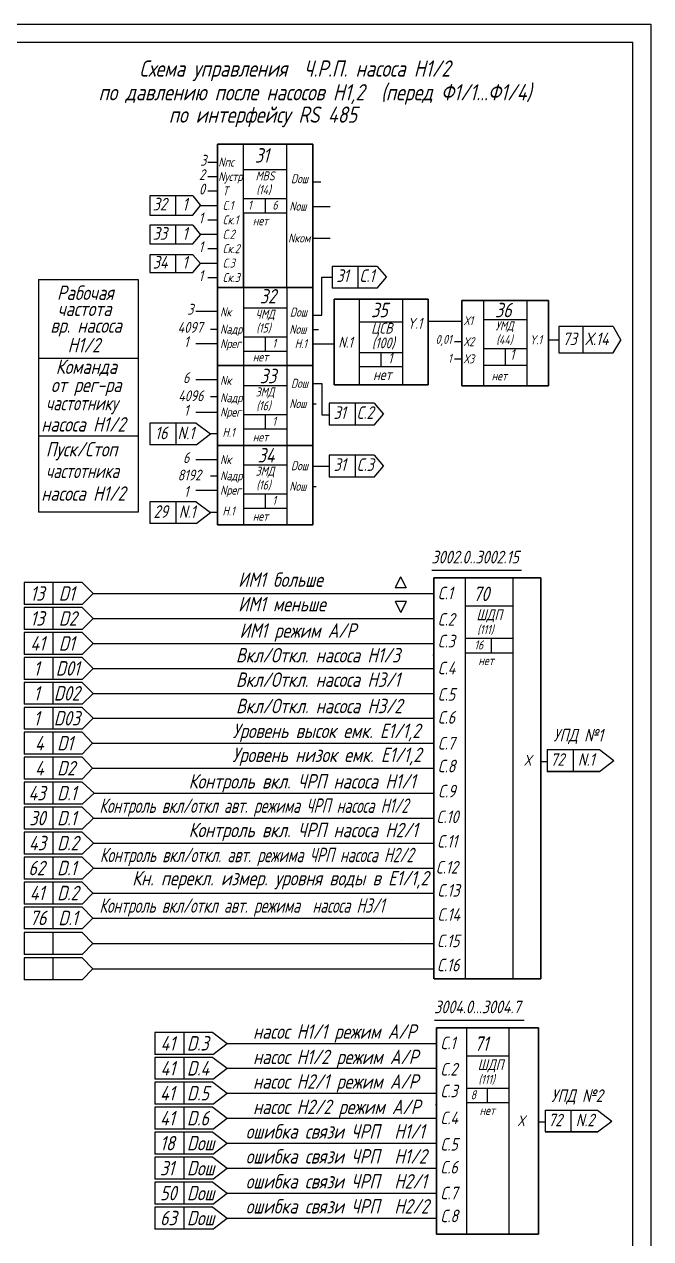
# Model space of a CAD drawing. Header units: millimetres. Extents: x -1319 to 706, y 709 to 3169.
# Drawn here: x 123.6 to 297.4, y 1276.8 to 1613.6 of the extents above; entities that cross this region are included whole.
import ezdxf

# ---------------------------------------------------------------- set-up
doc = ezdxf.new("R2010")
doc.units = ezdxf.units.MM
doc.layers.add('Текст', color=7, linetype='Continuous', lineweight=50)
doc.styles.add('GOST тип А', font='GOST_A.TTF', dxfattribs={"oblique": 15})

msp = doc.modelspace()

# ---------------------------------------------------------------- linework, layer by layer
at = {"color": 7}
for p, q in [((-701.8, 1613.63), (140.5, 1613.63)), ((297.4, 1613.63), (297.4, 942.51)), ((-681.8, 1608.63), (292.4, 1608.63)), ((292.4, 947.51), (292.4, 1608.63)), ((184.43, 1540.63), (184.43, 1580.4)), ((196.43, 1540.63), (196.43, 1580.4)), ((177.19, 1575.32), (174.5, 1575.32)), ((184.43, 1573.32), (196.43, 1573.32)), ((177.19, 1571.32), (174.5, 1571.32)), ((203.69, 1569.91), (205.91, 1569.91)), ((177.19, 1567.32), (174.5, 1567.32)), ((170.37, 1566.05), (158.43, 1566.05)), ((158.43, 1566.05), (158.43, 1560.71)), ((165.56, 1566.05), (165.56, 1560.71)), ((165.56, 1566.05), (165.56, 1560.71)), ((170.37, 1566.05), (172.49, 1563.38)), ((170.37, 1560.71), (172.49, 1563.38)), ((177.19, 1563.32), (172.43, 1563.32)), ((184.43, 1565.32), (196.43, 1565.32)), ((190.43, 1565.32), (190.43, 1561.32)), ((203.69, 1563.1), (208.43, 1563.1)), ((158.43, 1560.71), (170.37, 1560.71)), ((177.19, 1559.32), (174.5, 1559.32)), ((184.43, 1561.32), (196.43, 1561.32)), ((184.43, 1561.32), (184.43, 1540.63)), ((170.37, 1557.92), (158.43, 1557.92)), ((158.43, 1557.92), (158.43, 1552.75)), ((165.56, 1557.92), (165.56, 1552.75)), ((165.56, 1557.92), (165.56, 1552.75)), ((170.37, 1557.92), (172.49, 1555.26)), ((158.43, 1552.75), (170.37, 1552.75)), ((170.37, 1552.75), (172.49, 1555.26)), ((177.19, 1555.32), (172.43, 1555.32)), ((203.69, 1554.28), (208.43, 1554.28)), ((170.37, 1549.68), (158.43, 1549.68)), ((158.43, 1549.68), (158.43, 1544.83)), ((165.56, 1549.68), (165.56, 1544.83)), ((165.56, 1549.68), (165.56, 1544.83)), ((170.37, 1549.68), (172.49, 1547.26)), ((177.19, 1551.32), (174.5, 1551.32)), ((170.37, 1544.83), (172.49, 1547.26)), ((177.19, 1547.32), (172.43, 1547.32)), ((221.47, 1546.5), (208.98, 1546.5)), ((221.47, 1546.5), (208.98, 1546.5)), ((208.98, 1546.5), (208.98, 1540.42)), ((216.17, 1546.5), (216.17, 1540.42)), ((221.47, 1546.5), (224.06, 1543.46)), ((127.57, 1542.85), (155.21, 1542.85)), ((127.57, 1542.85), (127.57, 1478.32)), ((155.21, 1542.85), (155.21, 1478.32)), ((158.43, 1544.83), (170.37, 1544.83)), ((177.19, 1543.32), (174.5, 1543.32)), ((221.47, 1540.42), (224.06, 1543.46)), ((184.43, 1540.63), (184.43, 1518.98)), ((196.43, 1540.63), (196.43, 1518.98)), ((221.47, 1540.42), (208.98, 1540.42)), ((216.51, 1537.38), (216.51, 1513.62)), ((228.51, 1537.38), (228.51, 1513.62)), ((251, 1537.02), (251, 1513.36)), ((263, 1537.02), (263, 1513.36)), ((177.19, 1533.99), (171.19, 1533.99)), ((184.43, 1534.98), (196.43, 1534.98)), ((203.69, 1532.98), (206.12, 1532.98)), ((216.51, 1531.13), (228.51, 1531.13)), ((235.65, 1531.34), (238.54, 1531.34)), ((238.54, 1531.34), (245.05, 1531.34)), ((251, 1531.73), (263, 1531.73)), ((286.96, 1529.77), (271.95, 1529.77)), ((271.95, 1529.77), (271.95, 1522.55)), ((278.61, 1529.77), (278.61, 1522.55)), ((286.96, 1529.77), (289.09, 1526.02)), ((177.19, 1528.98), (175.24, 1528.98)), ((184.43, 1526.98), (196.43, 1526.98)), ((190.43, 1526.98), (190.43, 1522.98)), ((203.69, 1528.98), (205.21, 1528.98)), ((269, 1526.08), (271.78, 1526.08)), ((286.96, 1522.55), (289.09, 1526.02)), ((177.19, 1524.98), (171.19, 1524.98)), ((184.43, 1522.98), (196.43, 1522.98)), ((203.69, 1524.98), (209.6, 1524.98)), ((216.51, 1522.65), (228.51, 1522.65)), ((222.51, 1522.65), (222.51, 1518.65)), ((242.94, 1525.62), (245.05, 1525.62)), ((251, 1523.73), (263, 1523.73)), ((257, 1523.73), (257, 1519.07)), ((271.95, 1522.55), (286.96, 1522.55)), ((155.21, 1520.91), (127.57, 1520.91)), ((184.43, 1518.98), (184.43, 1474.79)), ((196.43, 1518.98), (196.43, 1474.79)), ((242.94, 1520.81), (245.05, 1520.81)), ((251, 1519.07), (263, 1519.07)), ((216.51, 1518.69), (228.51, 1518.69)), ((177.19, 1515.01), (171.19, 1515.01)), ((184.43, 1513.41), (196.43, 1513.41)), ((203.69, 1513.98), (206.12, 1513.98)), ((177.19, 1510.3), (175.24, 1510.3)), ((177.19, 1506), (171.19, 1506)), ((203.69, 1508.35), (204.58, 1508.35)), ((220.68, 1508.55), (208.19, 1508.55)), ((220.68, 1508.55), (208.19, 1508.55)), ((208.19, 1508.55), (208.19, 1502.46)), ((215.38, 1508.55), (215.38, 1502.46)), ((220.68, 1508.55), (223.27, 1505.5)), ((220.68, 1502.46), (223.27, 1505.5)), ((171.26, 1503.05), (158.4, 1503.05)), ((158.4, 1503.05), (158.4, 1496.96)), ((165.6, 1503.05), (165.6, 1496.96)), ((171.26, 1503.05), (175.24, 1500.01)), ((184.43, 1505.41), (196.43, 1505.41)), ((190.43, 1505.41), (190.43, 1501.41)), ((220.68, 1502.46), (208.19, 1502.46)), ((155.21, 1499.42), (127.57, 1499.42)), ((155.21, 1499.42), (127.57, 1499.42)), ((171.26, 1496.96), (175.24, 1500.01)), ((177.19, 1500.01), (175.24, 1500.01)), ((184.43, 1501.41), (196.43, 1501.41)), ((171.26, 1496.96), (158.4, 1496.96)), ((177.19, 1492.84), (171.19, 1492.84)), ((220.7, 1494.12), (208.21, 1494.12)), ((220.7, 1494.12), (208.21, 1494.12)), ((208.21, 1494.12), (208.21, 1488.03)), ((215.4, 1494.12), (215.4, 1488.03)), ((220.7, 1494.12), (223.29, 1491.08)), ((184.43, 1491.43), (196.43, 1491.43)), ((203.69, 1491.11), (208.21, 1491.11)), ((220.7, 1488.03), (223.29, 1491.08)), ((177.19, 1488.35), (175.24, 1488.35)), ((203.69, 1485.43), (204.58, 1485.43)), ((220.7, 1488.03), (208.21, 1488.03)), ((177.19, 1484.35), (171.19, 1484.35)), ((184.43, 1483.43), (196.43, 1483.43)), ((190.43, 1483.43), (190.43, 1479.43)), ((171.26, 1481.23), (158.4, 1481.23)), ((158.4, 1481.23), (158.4, 1475.15)), ((165.6, 1481.23), (165.6, 1475.15)), ((171.26, 1481.23), (175.24, 1478.19)), ((184.43, 1479.43), (196.43, 1479.43)), ((155.21, 1478.32), (127.57, 1478.32)), ((171.26, 1475.15), (158.4, 1475.15)), ((171.26, 1475.15), (175.24, 1478.19)), ((177.19, 1478.19), (175.24, 1478.19)), ((236.71, 1462.25), (261.55, 1462.25)), ((139.62, 1458.81), (123.6, 1458.81)), ((123.6, 1458.81), (123.6, 1452.72)), ((131.53, 1458.81), (131.53, 1452.72)), ((139.62, 1458.81), (142.7, 1455.77)), ((227.98, 1460.39), (226.53, 1457.34)), ((227.98, 1460.39), (229.51, 1457.34)), ((245.94, 1460.08), (245.94, 1404.49)), ((259.12, 1460.08), (259.12, 1404.49)), ((139.62, 1452.72), (142.7, 1455.77)), ((142.7, 1455.77), (237.22, 1455.77)), ((229.51, 1457.34), (226.53, 1457.34)), ((139.62, 1452.72), (123.6, 1452.72)), ((139.62, 1451.89), (123.6, 1451.89)), ((123.6, 1451.89), (123.6, 1445.8)), ((131.53, 1451.89), (131.53, 1445.8)), ((139.62, 1451.89), (142.7, 1448.84)), ((229.6, 1453.51), (226.62, 1453.51)), ((228.07, 1450.46), (226.62, 1453.51)), ((228.07, 1450.46), (229.6, 1453.51)), ((245.94, 1452.31), (259.12, 1452.31)), ((139.62, 1445.8), (142.7, 1448.84)), ((142.7, 1448.84), (237.22, 1448.84)), ((139.62, 1445.8), (123.6, 1445.8)), ((139.62, 1444.96), (123.6, 1444.96)), ((123.6, 1444.96), (123.6, 1438.88)), ((131.53, 1444.96), (131.53, 1438.88)), ((139.62, 1444.96), (142.7, 1441.92)), ((139.62, 1438.88), (142.7, 1441.92)), ((142.7, 1441.92), (237.22, 1441.92)), ((245.94, 1443.35), (259.12, 1443.35)), ((253.09, 1443.35), (253.09, 1439.35)), ((139.62, 1438.88), (123.6, 1438.88)), ((237.11, 1438.71), (236.98, 1438.71)), ((237.14, 1438.71), (237.02, 1438.71)), ((237.22, 1438.71), (237.09, 1438.71)), ((245.94, 1439.35), (259.12, 1439.35)), ((139.62, 1438.04), (123.6, 1438.04)), ((123.6, 1438.04), (123.6, 1431.96)), ((131.53, 1438.04), (131.53, 1431.96)), ((139.62, 1438.04), (142.7, 1435)), ((139.62, 1431.96), (142.7, 1435)), ((142.7, 1435), (237.22, 1435)), ((139.62, 1431.96), (123.6, 1431.96)), ((139.62, 1431.12), (123.6, 1431.12)), ((123.6, 1431.12), (123.6, 1425.04)), ((131.53, 1431.12), (131.53, 1425.04)), ((139.62, 1431.12), (142.7, 1428.08)), ((139.62, 1425.04), (142.7, 1428.08)), ((142.7, 1428.08), (237.22, 1428.08)), ((139.62, 1425.04), (123.6, 1425.04)), ((237.22, 1426.22), (237.09, 1426.22)), ((139.62, 1424.2), (123.6, 1424.2)), ((123.6, 1424.2), (123.6, 1418.11)), ((131.53, 1424.2), (131.53, 1418.11)), ((139.62, 1424.2), (142.7, 1421.16)), ((139.62, 1418.11), (123.6, 1418.11)), ((139.62, 1418.11), (142.7, 1421.16)), ((142.7, 1421.16), (237.22, 1421.16)), ((139.62, 1417.28), (123.6, 1417.28)), ((123.6, 1417.28), (123.6, 1411.19)), ((131.53, 1417.28), (131.53, 1411.19)), ((139.62, 1417.28), (142.55, 1414.23)), ((139.62, 1411.19), (123.6, 1411.19)), ((139.62, 1411.19), (142.55, 1414.23)), ((142.55, 1414.23), (237.22, 1414.23)), ((268.66, 1412.5), (268.66, 1406.41)), ((268.66, 1412.5), (283.2, 1412.5)), ((275.86, 1412.5), (275.86, 1406.41)), ((283.2, 1412.5), (287.18, 1409.45)), ((139.62, 1410.35), (123.6, 1410.35)), ((123.6, 1410.35), (123.6, 1404.27)), ((131.53, 1410.35), (131.53, 1404.27)), ((139.62, 1410.35), (142.55, 1407.31)), ((266.89, 1409.18), (268.66, 1409.18)), ((283.2, 1406.41), (287.18, 1409.45)), ((139.62, 1404.27), (142.55, 1407.31)), ((142.55, 1407.31), (237.22, 1407.31)), ((245.94, 1404.49), (245.94, 1348.91)), ((259.12, 1404.49), (259.12, 1348.91)), ((268.66, 1406.41), (283.2, 1406.41)), ((283.2, 1406.41), (268.66, 1406.41)), ((139.62, 1404.27), (123.6, 1404.27)), ((139.62, 1403.44), (123.6, 1403.44)), ((123.6, 1403.44), (123.6, 1397.36)), ((131.53, 1403.44), (131.53, 1397.36)), ((139.62, 1403.44), (143.01, 1400.4)), ((139.62, 1397.36), (143.01, 1400.4)), ((143.01, 1400.4), (237.22, 1400.4)), ((139.62, 1397.36), (123.6, 1397.36)), ((139.62, 1396.51), (123.6, 1396.51)), ((123.6, 1396.51), (123.6, 1390.43)), ((131.53, 1396.51), (131.53, 1390.43)), ((139.62, 1396.51), (142.8, 1393.47)), ((139.62, 1390.43), (142.8, 1393.47)), ((142.8, 1393.47), (237.22, 1393.47)), ((139.62, 1390.43), (123.6, 1390.43)), ((139.62, 1389.59), (123.6, 1389.59)), ((123.6, 1389.59), (123.6, 1383.5)), ((131.53, 1389.59), (131.53, 1383.5)), ((139.62, 1389.59), (142.8, 1386.55)), ((139.62, 1383.5), (142.8, 1386.55)), ((142.8, 1386.55), (237.22, 1386.55)), ((139.62, 1383.5), (123.6, 1383.5)), ((139.62, 1382.67), (123.6, 1382.67)), ((123.6, 1382.67), (123.6, 1376.58)), ((131.53, 1382.67), (131.53, 1376.58)), ((139.62, 1382.67), (142.8, 1379.62)), ((139.62, 1376.58), (142.8, 1379.62)), ((142.8, 1379.62), (237.22, 1379.62)), ((139.62, 1376.58), (123.6, 1376.58)), ((139.62, 1375.74), (123.6, 1375.74)), ((123.6, 1375.74), (123.6, 1369.66)), ((131.53, 1375.74), (131.53, 1369.66)), ((139.62, 1375.74), (142.64, 1372.7)), ((139.62, 1369.66), (142.64, 1372.7)), ((142.64, 1372.7), (237.22, 1372.7)), ((139.62, 1369.66), (123.6, 1369.66)), ((139.62, 1368.82), (123.6, 1368.82)), ((123.6, 1368.82), (123.6, 1362.74)), ((131.53, 1368.82), (131.53, 1362.74)), ((139.62, 1368.82), (142.64, 1365.78)), ((139.62, 1362.74), (142.64, 1365.78)), ((142.64, 1365.78), (237.22, 1365.78)), ((139.62, 1362.74), (123.6, 1362.74)), ((139.62, 1361.75), (123.6, 1361.75)), ((123.6, 1361.75), (123.6, 1355.66)), ((131.53, 1361.75), (131.53, 1355.66)), ((139.62, 1361.75), (142.64, 1358.71)), ((139.62, 1355.66), (142.64, 1358.71)), ((142.64, 1358.71), (237.22, 1358.71)), ((228.24, 1359.46), (228.24, 1359.46)), ((234.64, 1358.71), (237.22, 1358.71)), ((139.62, 1355.66), (123.6, 1355.66)), ((139.62, 1354.71), (123.6, 1354.71)), ((123.6, 1354.71), (123.6, 1348.63)), ((131.53, 1354.71), (131.53, 1348.63)), ((139.62, 1354.71), (142.64, 1351.67)), ((139.62, 1348.63), (142.64, 1351.67)), ((142.64, 1351.67), (237.22, 1351.67)), ((139.62, 1348.63), (123.6, 1348.63)), ((237.45, 1337.49), (262.28, 1337.49)), ((175.93, 1334.06), (159.85, 1334.06)), ((159.85, 1334.06), (159.85, 1327.97)), ((167.84, 1334.06), (167.84, 1327.97)), ((175.93, 1334.06), (179.91, 1331.01)), ((246.28, 1335.33), (246.28, 1279.73)), ((258.06, 1335.33), (258.06, 1279.73)), ((175.93, 1327.97), (179.91, 1331.01)), ((179.91, 1331.01), (237.96, 1331.01)), ((175.93, 1327.97), (159.85, 1327.97)), ((175.93, 1327.13), (159.85, 1327.13)), ((159.85, 1327.13), (159.85, 1321.05)), ((167.84, 1327.13), (167.84, 1321.05)), ((175.93, 1327.13), (179.91, 1324.09)), ((246.28, 1327.56), (258.06, 1327.56)), ((175.93, 1321.05), (179.91, 1324.09)), ((179.91, 1324.09), (237.96, 1324.09)), ((175.93, 1321.05), (159.85, 1321.05)), ((175.93, 1320.21), (159.85, 1320.21)), ((159.85, 1320.21), (159.85, 1314.13)), ((167.84, 1320.21), (167.84, 1314.13)), ((175.93, 1320.21), (179.91, 1317.17)), ((175.93, 1314.13), (179.91, 1317.17)), ((179.91, 1317.17), (237.96, 1317.17)), ((246.28, 1318.59), (258.06, 1318.59)), ((252.06, 1318.59), (252.06, 1314.59)), ((175.93, 1314.13), (159.85, 1314.13)), ((237.84, 1313.95), (237.72, 1313.95)), ((237.88, 1313.95), (237.76, 1313.95)), ((237.96, 1313.95), (237.83, 1313.95)), ((246.28, 1314.59), (258.06, 1314.59)), ((175.93, 1313.29), (159.85, 1313.29)), ((159.85, 1313.29), (159.85, 1307.21)), ((167.84, 1313.29), (167.84, 1307.21)), ((175.93, 1313.29), (179.91, 1310.25)), ((175.93, 1307.21), (179.91, 1310.25)), ((179.91, 1310.25), (237.96, 1310.25)), ((268.07, 1312.53), (268.07, 1306.44)), ((268.07, 1312.53), (282.61, 1312.53)), ((275.27, 1312.53), (275.27, 1306.44)), ((282.61, 1312.53), (286.59, 1309.48)), ((175.93, 1307.21), (159.85, 1307.21)), ((266.3, 1309.21), (268.07, 1309.21)), ((282.61, 1306.44), (286.59, 1309.48)), ((175.93, 1306.37), (159.85, 1306.37)), ((159.85, 1306.37), (159.85, 1300.28)), ((167.84, 1306.37), (167.84, 1300.28)), ((175.93, 1306.37), (179.91, 1303.33)), ((268.07, 1306.44), (282.61, 1306.44)), ((282.61, 1306.44), (268.07, 1306.44)), ((175.93, 1300.28), (159.85, 1300.28)), ((175.93, 1300.28), (179.91, 1303.33)), ((179.91, 1303.33), (237.96, 1303.33)), ((237.96, 1301.47), (237.83, 1301.47)), ((175.93, 1299.45), (159.85, 1299.45)), ((159.85, 1299.45), (159.85, 1293.36)), ((167.84, 1299.45), (167.84, 1293.36)), ((175.93, 1299.45), (179.91, 1296.4)), ((175.93, 1293.36), (159.85, 1293.36)), ((175.93, 1293.36), (179.91, 1296.4)), ((179.91, 1296.4), (237.96, 1296.4)), ((175.93, 1292.52), (159.85, 1292.52)), ((159.85, 1292.52), (159.85, 1286.44)), ((167.84, 1292.52), (167.84, 1286.44)), ((175.93, 1292.52), (179.91, 1289.48)), ((175.93, 1286.44), (179.91, 1289.48)), ((179.91, 1289.48), (237.96, 1289.48)), ((175.93, 1286.44), (159.85, 1286.44)), ((175.93, 1285.6), (159.85, 1285.6)), ((159.85, 1285.6), (159.85, 1279.52)), ((167.84, 1285.6), (167.84, 1279.52)), ((175.93, 1285.6), (179.91, 1282.56)), ((175.93, 1279.52), (179.91, 1282.56)), ((179.91, 1282.56), (237.96, 1282.56)), ((175.93, 1279.52), (159.85, 1279.52)), ((246.28, 1279.73), (246.28, 1278.07)), ((258.06, 1279.73), (258.06, 1278.07))]:
    msp.add_line(p, q, dxfattribs=at)
for p, q in [((-701.8, 1613.63), (297.4, 1613.63)), ((206.12, 1532.98), (206.12, 1543.5)), ((206.12, 1543.5), (208.98, 1543.5)), ((206.12, 1513.98), (206.12, 1505.28)), ((206.12, 1505.28), (208.19, 1505.28))]:
    msp.add_line(p, q)
at = {"color": 7, "lineweight": 30}
for p, q in [((177.19, 1580.4), (203.69, 1580.4)), ((177.19, 1580.4), (177.19, 1540.63)), ((203.69, 1580.4), (203.69, 1540.63)), ((177.19, 1540.63), (203.69, 1540.63)), ((177.19, 1540.63), (203.69, 1540.63)), ((177.19, 1540.63), (203.69, 1540.63)), ((177.19, 1540.63), (177.19, 1518.98)), ((177.19, 1540.63), (203.69, 1540.63)), ((177.19, 1540.63), (203.69, 1540.63)), ((203.69, 1540.63), (203.69, 1518.98)), ((209.6, 1537.38), (235.65, 1537.38)), ((209.6, 1537.38), (209.6, 1513.62)), ((235.65, 1537.38), (235.65, 1513.62)), ((245, 1537.02), (269, 1537.02)), ((245, 1537.02), (269, 1537.02)), ((245, 1537.02), (245, 1513.36)), ((269, 1537.02), (269, 1513.36)), ((177.19, 1518.98), (203.69, 1518.98)), ((177.19, 1518.98), (203.69, 1518.98)), ((177.19, 1518.98), (177.19, 1496.77)), ((203.69, 1518.98), (203.69, 1496.77)), ((209.6, 1513.62), (235.65, 1513.62)), ((245, 1513.36), (269, 1513.36)), ((245, 1513.36), (269, 1513.36)), ((177.19, 1496.77), (203.69, 1496.77)), ((177.19, 1496.77), (203.69, 1496.77)), ((177.19, 1496.77), (177.19, 1474.79)), ((203.69, 1496.77), (203.69, 1474.79)), ((177.19, 1474.79), (203.69, 1474.79)), ((237.22, 1460.08), (266.89, 1460.08)), ((237.22, 1460.08), (237.22, 1348.87)), ((266.89, 1460.08), (266.89, 1404.49)), ((266.89, 1404.49), (266.89, 1348.91)), ((237.28, 1348.91), (266.89, 1348.91)), ((237.96, 1335.33), (266.3, 1335.33)), ((237.96, 1335.33), (237.96, 1278.07)), ((266.3, 1335.33), (266.3, 1279.73)), ((237.96, 1278.07), (266.3, 1278.07)), ((266.3, 1279.73), (266.3, 1278.07))]:
    msp.add_line(p, q, dxfattribs=at)

# ---------------------------------------------------------------- texts
at = {"layer": 'Текст', "color": 7, "lineweight": 15, "style": 'GOST тип А', "oblique": 15}
for s, height, p in [('Cхема управления  Ч.Р.П. насоса Н1/2  ', 4.5, (155.38, 1599.1)), ('по давлению после насосов Н1,2  (перед Ф1/1...Ф1/4)  ', 4.5, (144.19, 1592.53)), ('по интерфейсу RS 485 ', 4.5, (163.69, 1586.32)), ('3', 3, (172.41, 1574.42)), ('Nпс', 2.5, (177.41, 1574.15)), ('31', 4, (187.56, 1575.27)), ('2', 3, (172.05, 1570.42)), ('MBS', 2.5, (187.76, 1570.33)), ('0', 3, (172.06, 1566.42)), ('Nустр', 2.5, (177.41, 1570.15)), ('Dош', 2.5, (197.57, 1569.55)), ('Т', 2.5, (178.65, 1566.15)), ('(14)', 2.5, (187.96, 1566.49)), ('32', 3.5, (159.22, 1562)), ('1', 3.5, (167.44, 1562)), ('С.1', 2.5, (178.65, 1562.15)), ('1', 2.5, (185.64, 1562.23)), ('6', 2.5, (192.42, 1562.23)), ('Nош', 2.5, (197.13, 1561.93)), ('1', 3, (171.97, 1558.42)), ('Ск.1', 2.5, (178.65, 1558.15)), ('нет', 2.5, (186.98, 1557.89)), ('33', 3.5, (159.22, 1553.88)), ('1', 3.5, (167.44, 1553.88)), ('С.2', 2.5, (178.65, 1554.15)), ('1', 3, (171.97, 1550.42)), ('Ск.2', 2.5, (178.65, 1550.15)), ('Nком', 2.5, (196.79, 1553.11)), ('34', 3.5, (159.22, 1545.88)), ('1', 3.5, (167.44, 1545.88)), ('С.3', 2.5, (178.65, 1546.15)), ('1', 3, (171.97, 1542.42)), ('Ск.3', 2.5, (178.65, 1542.15)), ('31', 3.5, (210.18, 1542.15)), ('С.1', 3.5, (216.61, 1542.15)), ('32', 4, (188.93, 1536.2)), ('3', 3, (168.81, 1533.1)), ('35', 4, (219.81, 1532.39)), ('36', 4, (254.19, 1532.38)), ('Nк', 2.5, (177.93, 1532.61)), ('ЧМД', 2.5, (187.76, 1531.99)), ('Dош', 2.5, (197.28, 1532.55)), ('Х1', 2.5, (245.54, 1530.17)), ('4097', 3, (166.14, 1528.08)), ('Nадр', 2.5, (177.93, 1527.81)), ('(15)', 2.5, (187.96, 1528.15)), ('Nош', 2.5, (197.13, 1527.81)), ('ЦСВ', 3, (219.84, 1527.85)), ('Y.1', 3, (229.88, 1529.2)), ('УМД', 2.5, (254.33, 1528.74)), ('1', 3, (167.92, 1524.08)), ('Nрег', 2.5, (177.93, 1523.81)), ('1', 2.5, (192.42, 1523.89)), ('Н.1', 2.5, (198.62, 1523.81)), ('N.1', 3, (210.72, 1523.96)), ('(100)', 3, (220.04, 1523.77)), ('0,01', 2.5, (237.71, 1524.99)), ('Х2', 2.5, (245.47, 1524.35)), ('(44)', 2.5, (254.53, 1524.9)), ('Y.1', 2.5, (263.82, 1524.89)), ('73', 3.5, (272.93, 1524.64)), ('Х.14', 3.5, (279.18, 1524.64)), ('1', 3, (224.5, 1519.56)), ('1', 3, (258.35, 1520.57)), ('нет', 2.5, (186.98, 1520.14)), ('1', 2.5, (241.15, 1519.75)), ('Х3', 2.5, (245.46, 1519.59)), ('6', 3, (167.64, 1514.12)), ('Nк', 2.5, (177.93, 1513.63)), ('33', 4, (188.93, 1514.08)), ('нет', 3, (220.37, 1514.97)), ('нет', 2.5, (253.26, 1514.89)), ('ЗМД', 2.5, (187.76, 1510.41)), ('Dош', 2.5, (197.57, 1512.81)), ('4096', 3, (166.3, 1509.1)), ('Nадр', 2.5, (177.93, 1508.83)), ('(16)', 2.5, (187.96, 1506.58)), ('Nош', 2.5, (197.13, 1507.18)), ('1', 3, (167.92, 1505.1)), ('Nрег', 2.5, (177.93, 1504.83)), ('31', 3.5, (209.38, 1504.19)), ('С.2', 3.5, (215.82, 1504.19)), ('1', 2.5, (192.42, 1502.31)), ('16', 3.5, (159.85, 1498.55)), ('N.1', 3.456, (166.12, 1498.55)), ('Н.1', 2.5, (178.56, 1499.21)), ('нет', 2.5, (186.98, 1497.93)), ('34', 4, (188.33, 1492.1)), ('6', 3, (167.64, 1491.95)), ('Nк', 2.5, (177.93, 1491.67)), ('Dош', 2.5, (197.57, 1489.94)), ('31', 3.5, (209.41, 1489.76)), ('С.3', 3.5, (215.84, 1489.76)), ('8192', 3, (166.14, 1487.11)), ('Nадр', 2.5, (177.93, 1487.18)), ('ЗМД', 2.5, (187.76, 1488.44)), ('1', 3, (167.92, 1482.57)), ('Nрег', 2.5, (177.93, 1483.18)), ('(16)', 2.5, (187.96, 1484.6)), ('Nош', 2.5, (197.13, 1484.26)), ('1', 2.5, (192.42, 1480.34)), ('29', 3.5, (159.43, 1476.74)), ('N.1', 3.456, (166.47, 1476.74)), ('Н.1', 2.5, (178.56, 1477.4)), ('нет', 2.5, (186.98, 1475.96)), ('3002.0..3002.15', 3.5, (236.55, 1464.12)), ('ИМ1 больше ', 4, (182.94, 1457.61)), ('13', 4, (125.26, 1453.78)), ('D1', 4, (133.16, 1453.78)), ('С.1', 3.5, (238.34, 1454.15)), ('70', 4, (248.13, 1453.67)), ('ИМ1 меньше ', 4, (182.94, 1450.82)), ('13', 4, (125.26, 1446.86)), ('D2', 4, (133.16, 1446.86)), ('С.2', 3.5, (238.34, 1446.84)), ('ШДП', 3, (249.04, 1448.36)), ('ИМ1 режим А/Р', 4, (183.32, 1443.49)), ('(111)', 2.5, (249.25, 1444.52)), ('41', 4, (125.26, 1439.93)), ('D1', 4, (133.16, 1439.93)), ('С.3', 3.5, (238.34, 1440.82)), ('16', 2.5, (248.47, 1440.26)), ('Вкл/Откл. насоса Н1/3', 4, (182.31, 1436.65)), ('1', 4, (126.18, 1433.01)), ('D01', 4, (132.31, 1433.01)), ('С.4', 3.5, (238.34, 1433.35)), ('нет', 2.5, (249.58, 1435.92)), ('Вкл/Откл. насоса Н3/1', 4, (182.31, 1429.87)), ('1', 4, (126.18, 1426.09)), ('D02', 4, (131.78, 1426.09)), ('С.5', 3.5, (238.34, 1426.04)), ('Вкл/Откл. насоса Н3/2', 4, (182.33, 1422.57)), ('1', 4, (126.18, 1419.17)), ('D03', 4, (131.78, 1419.17)), ('С.6', 3.5, (238.34, 1419.67)), ('Уровень высок емк. E1/1,2', 4, (181.42, 1415.68)), ('УПД №1', 3.5, (270.38, 1414.73)), ('4', 4, (126.55, 1412.25)), ('D1', 4, (132.69, 1412.25)), ('С.7', 3.5, (238.34, 1412.5)), ('Уровень низок емк. Е1/1,2', 4, (181.3, 1409.02)), ('72', 3.456, (269.54, 1408)), ('N.1', 3.456, (277.2, 1408)), ('4', 4, (126.55, 1405.32)), ('D2', 4, (132.69, 1405.32)), ('С.8', 3.5, (238.34, 1406.17)), ('Х', 3, (262.29, 1408.01)), ('Контроль вкл. ЧРП насоса Н1/1', 4, (169.19, 1401.68)), ('43', 4, (124.73, 1398.41)), ('D.1', 4, (132.69, 1398.41)), ('С.9', 3.5, (238.43, 1399.22)), ('30', 4, (124.98, 1391.48)), ('D.1', 4, (132.69, 1391.48)), ('С.10', 3.5, (237.98, 1392.08)), ('Контроль вкл. ЧРП насоса Н2/1', 4, (169.19, 1388.18)), ('43', 4, (124.86, 1384.56)), ('D.2', 4, (132.69, 1384.56)), ('С.11', 3.5, (238.16, 1385.29)), ('62', 4, (124.72, 1377.64)), ('D.1', 4, (132.69, 1377.64)), ('С.12', 3.5, (237.8, 1378.11)), ('Кн. перекл. измер. уровня воды в Е1/1,2  ', 4, (153.54, 1374.83)), ('41', 4, (125.1, 1370.71)), ('D.2', 4, (132.69, 1370.71)), ('С.13', 3.5, (238.24, 1371.7)), ('76', 4, (125.1, 1363.79)), ('D.1', 4, (133.04, 1363.79)), ('С.14', 3.5, (238.24, 1364.99)), ('С.15', 3.5, (238.13, 1357.69)), ('С.16', 3.5, (238.13, 1350.99)), ('3004.0...3004.7', 3.5, (237.29, 1339.37)), (' насос Н1/1 режим А/Р', 4, (185.03, 1332.29)), ('41', 4, (161.39, 1329.02)), ('D.3', 4, (168.72, 1329.02)), ('С.1', 3.5, (239.08, 1329.39)), ('71', 4, (248.47, 1328.92)), (' насос Н1/2 режим А/Р', 4, (185.03, 1325.25)), ('41', 4, (161.39, 1322.1)), ('D.4', 4, (168.72, 1322.1)), ('С.2', 3.5, (239.08, 1322.09)), ('ШДП', 3, (249.39, 1323.6)), (' насос Н2/1 режим А/Р', 4, (185.03, 1318.44)), ('(111)', 2.5, (249.59, 1319.77)), ('41', 4, (161.24, 1315.18)), ('D.5', 4, (168.72, 1315.18)), ('С.3', 3.5, (239.08, 1316.06)), ('8', 2.5, (247.43, 1315.5)), ('УПД №2', 3.5, (269.79, 1314.76)), (' насос Н2/2 режим А/Р', 4, (185.03, 1311.41)), ('41', 4, (161.25, 1308.26)), ('D.6', 4, (168.72, 1308.26)), ('С.4', 3.5, (239.08, 1308.6)), ('нет', 2.5, (249.92, 1311.16)), ('Х', 3, (260.48, 1308.04)), ('72', 3.456, (268.95, 1308.03)), ('N.2', 3.456, (276.61, 1308.03)), ('ошибка связи ЧРП  Н1/1 ', 4, (185.03, 1304.6)), ('18', 4, (161.25, 1301.34)), ('Dош', 4, (168.72, 1301.34)), ('С.5', 3.5, (239.08, 1301.28)), ('ошибка связи ЧРП  Н1/2 ', 4, (185.03, 1297.68)), ('31', 4, (161.25, 1294.41)), ('Dош', 4, (168.72, 1294.41)), ('С.6', 3.5, (239.08, 1294.92)), ('ошибка связи ЧРП  Н2/1 ', 4, (185.03, 1290.76)), ('50', 4, (161.25, 1287.49)), ('Dош', 4, (168.72, 1287.49)), ('С.7', 3.5, (239.08, 1287.75)), ('ошибка связи ЧРП  Н2/2 ', 4, (185.03, 1283.83)), ('63', 4, (161.25, 1280.57)), ('Dош', 4, (168.72, 1280.57)), ('С.8', 3.5, (239.08, 1281.41))]:
    msp.add_text(s, height=height, dxfattribs=at).set_placement(p)
at = {"layer": 'Текст', "color": 7, "linetype": 'Continuous', "lineweight": 15, "style": 'GOST тип А', "oblique": 15}
for s, p in [('Рабочая ', (132.66, 1537.18)), ('частота ', (132.83, 1532.72)), ('вр. насоса', (130.81, 1528.09)), ('Н1/2', (135.61, 1522.63)), ('Команда', (132.33, 1516.66)), (' от рег-ра', (128.94, 1511.62)), ('насоса Н1/2', (128.3, 1500.68)), ('Пуск/Стоп', (129.58, 1493.77)), ('насоса Н1/2', (128.3, 1481.49))]:
    msp.add_text(s, height=4, dxfattribs=at).set_placement(p)
at = {"layer": 'Текст', "color": 7, "linetype": 'Continuous', "lineweight": 15, "style": 'GOST тип А', "oblique": 15, "width": 0.9}
for s, p in [('частотнику', (129.59, 1506.58)), ('частотника', (129.59, 1487.77))]:
    msp.add_text(s, height=4, dxfattribs=at).set_placement(p)
at = {"layer": 'Текст', "color": 7, "lineweight": 15, "style": 'GOST тип А', "oblique": 15, "width": 0.85}
for s, p in [('Контроль вкл/откл авт. режима ЧРП насоса Н1/2', (144.43, 1394.93)), ('Контроль вкл/откл. авт. режима ЧРП насоса Н2/2', (144.57, 1381.26)), ('Контроль вкл/откл авт. режима  насоса Н3/1', (144.43, 1367.24))]:
    msp.add_text(s, height=4, dxfattribs=at).set_placement(p)

doc.saveas('drawing.dxf')
